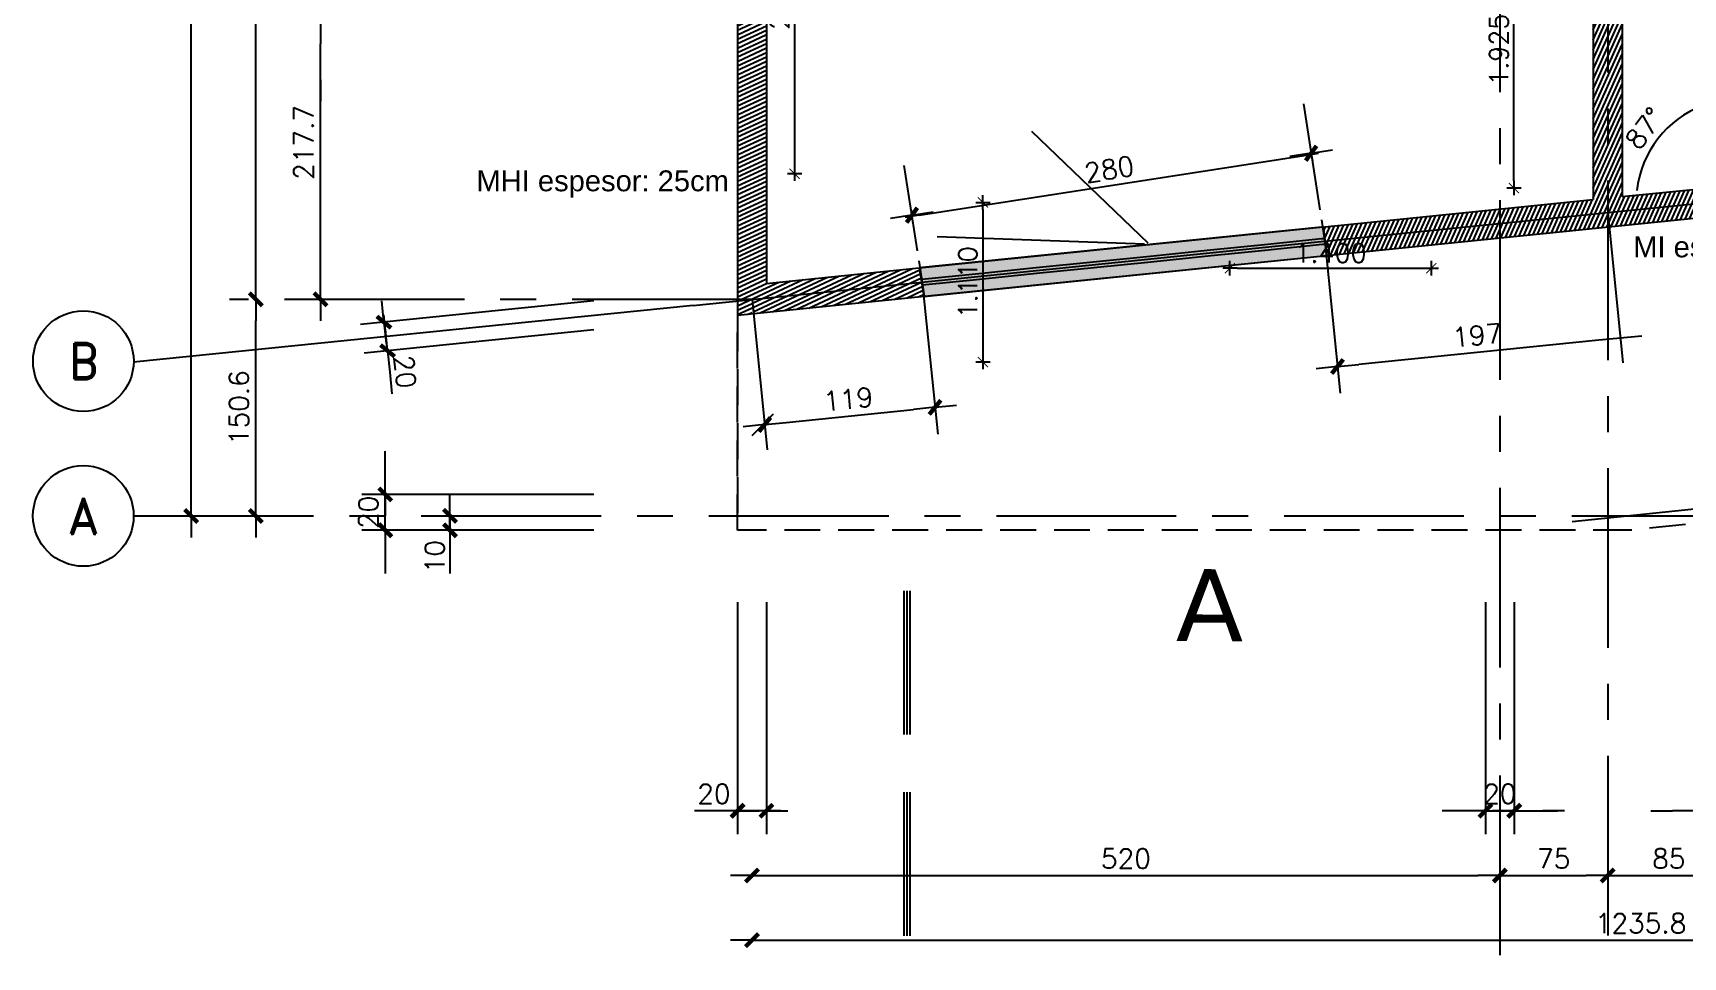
# Model space of a CAD drawing. Header units: millimetres. Extents: x -13 to 194, y -13 to 66.
# Drawn here: x 125.16 to 136.63, y 6.33 to 12.75 of the extents above; entities that cross this region are included whole.
import ezdxf
from ezdxf.enums import TextEntityAlignment as Align

# ---------------------------------------------------------------- set-up
doc = ezdxf.new("R2010")
doc.units = ezdxf.units.MM
doc.linetypes.add('CENTER', pattern=[2, 1.25, -0.25, 0.25, -0.25])
doc.linetypes.add('HIDDEN', pattern=[0.375, 0.25, -0.125])
for name, color, linetype in [('01', 1, 'Continuous'), ('06', 6, 'Continuous'), ('Capa1', 80, 'Continuous'), ('COTAS', 1, 'Continuous'), ('COTAS1', 2, 'Continuous'), ('Cotas2', 1, 'Continuous'), ('EJES', 1, 'CENTER'), ('GRIS', 9, 'Continuous'), ('Muebles', 2, 'Continuous'), ('MUROS_EST', 5, 'Continuous'), ('Textos', 2, 'Continuous'), ('VIGAS', 3, 'Continuous'), ('VIGAS_1', 2, 'Continuous')]:
    doc.layers.add(name, color=color, linetype=linetype)
doc.styles.add('INTERARQ', font='ROMANS.SHX')
doc.styles.add('ROMAND', font='romand', dxfattribs={"height": 31.5})
doc.styles.add('ROMANS', font='romans.shx', dxfattribs={"height": 16.875})
doc.styles.get("Standard").update_dxf_attribs({"font": 'arial.ttf'})
doc.dimstyles.new('ESCALA_1-50', dxfattribs={"dimtxt": 0.13, "dimasz": 0.05, "dimexe": 0.18, "dimexo": 0.0625, "dimgap": 0.04, "dimtad": 1, "dimdec": 3, "dimzin": 0, "dimdsep": 46, "dimtxsty": 'INTERARQ', "dimblk": 'DIMTICK', "dimcen": 0.09, "dimse1": 1, "dimse2": 1, "dimclrd": 1, "dimclre": 1, "dimclrt": 2, "dimadec": 0, "dimazin": 0, "dimtfac": 4.5, "dimtdec": 3, "dimtofl": 0, "dimtmove": 2, "dimatfit": 3, "dimldrblk": 'DIMTICK', "dimfxl": 1, "dimtolj": 1, "dimtzin": 0, "dimarcsym": 0})

# ---------------------------------------------------------------- blocks, each defined once
blk = doc.blocks.new('DIMTICK')
at = {"color": 1}
for p, q in [((-1, 0), (1, 0)), ((0, 1), (0, -1))]:
    blk.add_line(p, q, dxfattribs=at)
at = {"color": 3, "const_width": 0.141}
blk.add_lwpolyline([(0.71, 0.71), (-0.71, -0.71)], dxfattribs=at)
blk = doc.blocks.new('*D34')
at = {"layer": '01', "color": 1, "lineweight": -2, "transparency": 16777216}
blk.add_line((135.454, 11.724), (135.454, 13.549), dxfattribs=at)
at = {"layer": 'Defpoints', "color": 0, "transparency": 16777216}
for p in [(135.454, 13.599), (135.454, 13.599), (135.454, 11.674)]:
    blk.add_point(p, dxfattribs=at)
at = {"layer": '01', "color": 1, "lineweight": -2, "transparency": 16777216, "xscale": 0.05, "yscale": 0.05, "zscale": 0.05}
for p, rotation in [((135.454, 13.599), 90), ((135.454, 11.674), 270)]:
    blk.add_blockref('DIMTICK', p, dxfattribs=dict(at, rotation=rotation))
at = {"layer": '01', "color": 2, "transparency": 16777216, "insert": (135.349, 12.636), "char_height": 0.13, "attachment_point": 5, "rotation": 90, "style": 'INTERARQ'}
blk.add_mtext('\\A1;1.925', dxfattribs=at)
blk = doc.blocks.new('*D141')
at = {"layer": '01', "color": 1, "lineweight": -2, "transparency": 16777216}
blk.add_line((130.452, 14.224), (130.452, 11.824), dxfattribs=at)
at = {"layer": 'Defpoints', "color": 0, "transparency": 16777216}
for p in [(130.629, 14.274), (130.452, 11.774), (130.629, 11.774)]:
    blk.add_point(p, dxfattribs=at)
at = {"layer": '01', "color": 1, "lineweight": -2, "transparency": 16777216, "xscale": 0.05, "yscale": 0.05, "zscale": 0.05}
for p, rotation in [((130.452, 14.274), 90), ((130.452, 11.774), 270)]:
    blk.add_blockref('DIMTICK', p, dxfattribs=dict(at, rotation=rotation))
at = {"layer": '01', "color": 2, "transparency": 16777216, "insert": (130.347, 13.024), "char_height": 0.13, "attachment_point": 5, "rotation": 90, "style": 'INTERARQ'}
blk.add_mtext('\\A1;2.500', dxfattribs=at)
blk = doc.blocks.new('*D54')
at = {"layer": '01', "color": 1, "lineweight": -2, "transparency": 16777216}
blk.add_line((133.529, 11.117), (134.829, 11.117), dxfattribs=at)
at = {"layer": 'Defpoints', "color": 0, "transparency": 16777216}
for p in [(133.479, 11.417), (134.879, 11.417), (134.879, 11.117)]:
    blk.add_point(p, dxfattribs=at)
at = {"layer": '01', "color": 1, "lineweight": -2, "transparency": 16777216, "xscale": 0.05, "yscale": 0.05, "zscale": 0.05, "rotation": 180}
blk.add_blockref('DIMTICK', (133.479, 11.117), dxfattribs=at)
at = {"layer": '01', "color": 1, "lineweight": -2, "transparency": 16777216, "xscale": 0.05, "yscale": 0.05, "zscale": 0.05}
blk.add_blockref('DIMTICK', (134.879, 11.117), dxfattribs=at)
at = {"layer": '01', "color": 2, "transparency": 16777216, "insert": (134.179, 11.222), "char_height": 0.13, "attachment_point": 5, "style": 'INTERARQ'}
blk.add_mtext('\\A1;1.400', dxfattribs=at)
blk = doc.blocks.new('*D142')
at = {"layer": '01', "color": 1, "lineweight": -2, "transparency": 16777216}
blk.add_line((131.762, 11.524), (131.762, 10.514), dxfattribs=at)
at = {"layer": 'Defpoints', "color": 0, "transparency": 16777216}
for p in [(131.329, 11.574), (131.429, 10.464), (131.762, 10.464)]:
    blk.add_point(p, dxfattribs=at)
at = {"layer": '01', "color": 1, "lineweight": -2, "transparency": 16777216, "xscale": 0.05, "yscale": 0.05, "zscale": 0.05}
for p, rotation in [((131.762, 11.574), 90), ((131.762, 10.464), 270)]:
    blk.add_blockref('DIMTICK', p, dxfattribs=dict(at, rotation=rotation))
at = {"layer": '01', "color": 2, "transparency": 16777216, "insert": (131.657, 11.019), "char_height": 0.13, "attachment_point": 5, "rotation": 90, "style": 'INTERARQ'}
blk.add_mtext('\\A1;1.110', dxfattribs=at)
blk = doc.blocks.new('EJE-1')
at = {"color": 3, "linetype": 'Continuous'}
blk.add_circle((0, 0), 35, dxfattribs=at)
at = {"color": 5, "linetype": 'Continuous', "style": 'ROMAND'}
blk.add_attdef('0', text='', height=25, dxfattribs=at).set_placement((0.2, 0), align=Align.MIDDLE)
blk = doc.blocks.new('TICK1')
at = {"color": 2}
for points in [[(0, 0), (-1, 0)], [(0, 0), (1, 0)]]:
    blk.add_lwpolyline(points, dxfattribs=at)
at = {"color": 2, "const_width": 0.2}
blk.add_lwpolyline([(-0.3, -0.3), (0.3, 0.3)], dxfattribs=at)

msp = doc.modelspace()

# ---------------------------------------------------------------- hatches: boundary and pattern name
at = {"layer": 'MUROS_EST', "transparency": 33554687}
h = msp.add_hatch(dxfattribs=at)
h.set_pattern_fill('ANSI31', color=256, scale=0.0088, angle=21)
h.paths.add_polyline_path([(136.2061, 13.7227), (136.2061, 14.9889), (136.0061, 14.9889), (136.0061, 13.7227), (136.0061, 11.5945), (134.1287, 11.4041), (134.1542, 11.2054), (137.035, 11.4976), (137.0044, 11.695), (136.2061, 11.6148)])
h = msp.add_hatch(dxfattribs=at)
h.set_pattern_fill('_USER', color=256, scale=0.028, angle=25, pattern_type=0)
h.set_pattern_definition([(25, (-3.105805, -6.50316), (-0.0118333113, 0.025376618), [])])
h.paths.add_polyline_path([(130.256, 12.9773), (130.156, 12.9773), (130.156, 10.9004), (130.1661, 10.801), (131.3504, 10.921), (131.3403, 11.0205), (131.3249, 11.1197), (131.3173, 11.1189), (130.256, 11.0113)])
h.paths.add_polyline_path([(130.156, 12.9773), (130.056, 12.9773), (130.056, 10.9004), (130.156, 10.9004)])
h.paths.add_polyline_path([(130.156, 10.9004), (130.056, 10.9004), (130.056, 10.7898), (130.156, 10.7999)])
h = msp.add_hatch(dxfattribs=at)
h.set_pattern_fill('ANSI32', color=256, angle=25)
h.set_pattern_definition([(70, (-3.106, -6.503), (-8.9506, 3.25774), []), (70, (0.964, -4.606), (-8.9506, 3.25774), [])])
h.paths.add_polyline_path([(130.256, 12.9773), (130.156, 12.9773), (130.156, 10.9004), (130.1661, 10.801), (131.3504, 10.921), (131.3403, 11.0205), (131.3249, 11.1197), (131.3173, 11.1189), (130.256, 11.0113)], flags=0)
h.paths.add_polyline_path([(131.3504, 10.921), (131.3403, 11.0205), (131.3249, 11.1197), (131.3173, 11.1189), (130.256, 11.0113), (130.256, 12.9773), (130.156, 12.9773), (130.156, 10.9004), (130.1661, 10.801)], flags=17)
h.paths.add_polyline_path([(131.3403, 11.0205), (131.3249, 11.1197), (131.3173, 11.1189), (130.256, 11.0113), (130.256, 12.9773), (130.156, 12.9773), (130.156, 10.9004), (130.1661, 10.801), (131.3504, 10.921)], flags=17)
at = {"layer": 'VIGAS_1', "transparency": 33554687}
h = msp.add_hatch(color=256, dxfattribs=at)
h.dxf.hatch_style = 1
h.paths.add_polyline_path([(134.1542, 11.2054), (134.1287, 11.4041), (131.3173, 11.1189), (131.3504, 10.921)])
h.paths.add_polyline_path([(142.4142, 12.0432), (142.4142, 12.2384), (137.0044, 11.695), (137.035, 11.4976)])

# ---------------------------------------------------------------- linework, layer by layer
at = {"layer": '01'}
for p, q in [((133.9312, 11.2829), (138.1156, 11.7073)), ((129.7468, 10.8585), (133.9312, 11.2829)), ((133.3221, 11.242), (133.7191, 11.2823)), ((133.7191, 11.2823), (134.116, 11.3225)), ((133.7231, 11.2425), (134.1222, 11.2829)), ((134.116, 11.3225), (134.1357, 11.3245)), ((134.1222, 11.2829), (134.1418, 11.2849)), ((132.1313, 11.1212), (132.5283, 11.1615)), ((132.5283, 11.1615), (132.9252, 11.2017)), ((132.5323, 11.1217), (132.9314, 11.1621)), ((132.9252, 11.2017), (133.3221, 11.242)), ((132.9292, 11.1619), (133.3283, 11.2024)), ((133.3262, 11.2022), (133.7252, 11.2427)), ((131.3375, 11.0407), (131.7344, 11.0809)), ((131.3415, 11.0009), (131.7405, 11.0414)), ((131.7344, 11.0809), (132.1313, 11.1212)), ((131.7384, 11.0412), (132.1375, 11.0816)), ((132.1354, 11.0814), (132.5344, 11.1219)), ((129.7468, 10.8585), (125.8564, 10.4639))]:
    msp.add_line(p, q, dxfattribs=at)
at = {"layer": '01', "linetype": 'HIDDEN'}
msp.add_line((130.056, 10.7897), (130.056, 9.2943), dxfattribs=at)
at = {"layer": '01', "ltscale": 0.25}
for p, q in [((131.2125, 8.8741), (131.2125, 8.4741)), ((131.2325, 8.8741), (131.2325, 8.4741)), ((131.2525, 8.8741), (131.2525, 8.4741)), ((131.2125, 8.4741), (131.2125, 8.0741)), ((131.2325, 8.4741), (131.2325, 8.0741)), ((131.2525, 8.4741), (131.2525, 8.0741)), ((131.2125, 8.0741), (131.2125, 7.8741)), ((131.2325, 8.0741), (131.2325, 7.8741)), ((131.2525, 8.0741), (131.2525, 7.8741)), ((131.2125, 7.4741), (131.2125, 7.0741)), ((131.2325, 7.4741), (131.2325, 7.0741)), ((131.2525, 7.4741), (131.2525, 7.0741)), ((131.2125, 7.0741), (131.2125, 6.6741)), ((131.2325, 7.0741), (131.2325, 6.6741)), ((131.2525, 7.0741), (131.2525, 6.6741)), ((131.2125, 6.6741), (131.2125, 6.4741)), ((131.2325, 6.6741), (131.2325, 6.4741)), ((131.2525, 6.6741), (131.2525, 6.4741))]:
    msp.add_line(p, q, dxfattribs=at)
at = {"layer": '06'}
for p, q in [((134.1158, 11.4528), (134.1542, 11.2054)), ((131.3557, 10.9215), (131.3173, 11.1689))]:
    msp.add_line(p, q, dxfattribs=at)
at = {"layer": 'Capa1', "color": 3}
for p, q in [((132.9101, 11.2909), (132.1026, 12.068)), ((132.8858, 11.2835), (131.4438, 11.335))]:
    msp.add_line(p, q, dxfattribs=at)
at = {"layer": 'COTAS', "color": 2}
for p, q in [((126.256, 9.5444), (126.256, 37.3973)), ((126.706, 11.0504), (126.706, 18.0273)), ((126.706, 9.5444), (126.706, 10.7504)), ((127.606, 9.6944), (127.606, 9.8444)), ((127.606, 9.2944), (127.606, 9.5444)), ((128.056, 9.3944), (128.056, 9.5444)), ((128.056, 9.2944), (128.056, 9.3944)), ((128.056, 9.2444), (128.056, 9.0944)), ((127.606, 9.1444), (127.606, 8.9944)), ((128.056, 9.1444), (128.056, 8.9944)), ((129.906, 7.3444), (129.756, 7.3444)), ((130.356, 7.3444), (130.056, 7.3444)), ((135.106, 7.3444), (134.956, 7.3444)), ((135.256, 7.3444), (135.456, 7.3444)), ((135.606, 7.3444), (135.756, 7.3444)), ((135.8061, 7.3444), (135.6561, 7.3444)), ((136.4061, 7.3444), (136.5561, 7.3444)), ((136.706, 7.3444), (136.556, 7.3444)), ((130.306, 6.8944), (135.206, 6.8944)), ((135.506, 6.8944), (135.9561, 6.8944)), ((136.2561, 6.8944), (136.806, 6.8944)), ((130.306, 6.4444), (142.3642, 6.4444))]:
    msp.add_line(p, q, dxfattribs=at)
at = {"layer": 'COTAS1', "color": 2}
for p, q in [((127.156, 12.8273), (127.156, 12.6773)), ((127.156, 12.4273), (127.156, 12.6773)), ((127.156, 11.0504), (127.156, 12.4273)), ((127.156, 12.4273), (127.156, 12.2773)), ((127.6219, 10.5428), (127.5967, 10.7916)), ((134.3764, 10.4485), (136.0452, 10.6177)), ((127.6371, 10.3936), (127.6522, 10.2444)), ((130.3936, 10.0445), (131.2794, 10.1343))]:
    msp.add_line(p, q, dxfattribs=at)
msp.add_arc((137.0226, 11.5774), 0.7182, 110.80571, 173.61614, dxfattribs=at)
at = {"layer": 'Cotas2'}
for p, q in [((133.9905, 12.2608), (134.105, 11.5221)), ((131.3065, 11.2383), (131.2147, 11.8302)), ((136.1061, 11.5039), (136.2122, 10.4581)), ((134.1388, 11.3044), (134.2461, 10.247)), ((131.3403, 11.0205), (131.4476, 9.9631)), ((129.056, 10.8896), (127.4341, 10.7251)), ((129.056, 10.6883), (127.4593, 10.5263)), ((129.056, 9.5444), (127.4426, 9.5444)), ((129.056, 9.2944), (127.4426, 9.2944)), ((130.056, 8.7944), (130.056, 7.181)), ((130.256, 8.7944), (130.256, 7.181)), ((135.256, 8.7944), (135.256, 7.181)), ((135.456, 8.7944), (135.456, 7.181))]:
    msp.add_line(p, q, dxfattribs=at)
at = {"layer": 'EJES'}
for p, q in [((136.1061, 41.7272), (136.1061, 6.0447)), ((135.356, 29.5903), (135.356, 6.0447)), ((130.156, 10.9004), (126.5229, 10.9004)), ((130.156, 10.9004), (130.2621, 9.8546)), ((147.0496, 10.5121), (135.7051, 9.3379)), ((125.8564, 9.3944), (147.0496, 9.3944))]:
    msp.add_line(p, q, dxfattribs=at)
at = {"layer": 'GRIS', "linetype": 'HIDDEN'}
for p, q in [((130.056, 9.2944), (130.056, 10.7898)), ((130.056, 9.2944), (130.056, 10.7898)), ((142.6142, 9.9525), (136.2561, 9.2944)), ((136.2561, 9.2944), (130.056, 9.2944)), ((136.2561, 9.2944), (130.056, 9.2944))]:
    msp.add_line(p, q, dxfattribs=at)
at = {"layer": 'GRIS'}
msp.add_line((130.156, 9.9544), (130.306, 10.1044), dxfattribs=at)
at = {"layer": 'Muebles', "color": 1}
msp.add_line((131.3187, 11.4858), (133.9957, 11.9011), dxfattribs=at)
at = {"layer": 'Muebles', "color": 5}
msp.add_line((136.0452, 10.6177), (136.3439, 10.6461), dxfattribs=at)
at = {"layer": 'MUROS_EST'}
for p, q in [((136.0061, 13.7227), (136.0061, 11.5945)), ((136.2061, 13.7227), (136.2061, 11.6148)), ((130.056, 12.9773), (130.056, 10.7898)), ((130.256, 12.9773), (130.256, 11.0113)), ((134.1158, 11.4028), (136.0061, 11.5945)), ((136.2061, 11.6148), (137.0044, 11.695)), ((134.1542, 11.2054), (137.035, 11.4976)), ((130.256, 11.0113), (131.3173, 11.1189)), ((130.056, 10.7898), (131.3557, 10.9215))]:
    msp.add_line(p, q, dxfattribs=at)
at = {"layer": 'MUROS_EST', "color": 5}
msp.add_line((134.1287, 11.4041), (134.1542, 11.2054), dxfattribs=at)
at = {"layer": 'VIGAS'}
for p, q in [((134.1158, 11.4028), (131.3173, 11.1189)), ((131.3557, 10.9215), (134.1542, 11.2054))]:
    msp.add_line(p, q, dxfattribs=at)
at = {"layer": 'VIGAS_1'}
for p, q in [((131.3173, 11.1189), (134.1287, 11.4041)), ((131.3504, 10.921), (134.1542, 11.2054))]:
    msp.add_line(p, q, dxfattribs=at)
at = {"layer": 'VIGAS_1', "color": 2}
for p, q in [((134.1542, 11.2054), (134.1287, 11.4041)), ((131.3173, 11.1189), (131.3504, 10.921))]:
    msp.add_line(p, q, dxfattribs=at)

# ---------------------------------------------------------------- block references
at = {"xscale": 0.0100000000002183, "yscale": 0.0100000000002183, "zscale": 0.0100000000002183}
for p, values in [((125.5065, 10.4706), {'0': 'B'}), ((125.5064, 9.3944), {'0': 'A'})]:
    msp.add_blockref('EJE-1', p, dxfattribs=at).add_auto_attribs(values)
at = {"layer": 'COTAS', "color": 2, "xscale": 0.1500000000000909, "yscale": 0.1500000000000909, "zscale": 0.1500000000000909}
for p, rotation in [((126.706, 10.9004), 90), ((126.706, 10.9004), 270), ((127.606, 9.5444), 270), ((126.256, 9.3944), 270), ((126.706, 9.3944), 270), ((128.056, 9.3944), 270), ((127.606, 9.2944), 90), ((128.056, 9.2944), 90), ((130.256, 7.3444), 180), ((135.456, 7.3444), 180), ((130.156, 6.8944), 180), ((135.356, 6.8944), 180), ((136.1061, 6.8944), 180), ((130.156, 6.4444), 180)]:
    msp.add_blockref('TICK1', p, dxfattribs=dict(at, rotation=rotation))
for p in [(130.056, 7.3444), (135.256, 7.3444), (135.356, 6.8944), (136.1061, 6.8944)]:
    msp.add_blockref('TICK1', p, dxfattribs=at)
at = {"layer": 'COTAS1', "color": 2}
for p, xscale, yscale, zscale, rotation in [((134.0439, 11.9161), 0.1500000000001098, 0.1500000000001098, 0.1500000000001098, 8.817463820186333), ((131.2682, 11.4856), 0.1500000000001098, 0.1500000000001098, 0.1500000000001098, 8.817463820186333), ((127.156, 10.9004), 0.1500000000000909, 0.1500000000000909, 0.1500000000000909, 270), ((127.5967, 10.7416), 0.1500000000000028, 0.1500000000000028, 0.1500000000000028, 275.7917471897792), ((127.6219, 10.5428), 0.1500000000000028, 0.1500000000000028, 0.1500000000000028, 95.7917471897792), ((134.2272, 10.4333), 0.1500000000002061, 0.1500000000002061, 0.1500000000002061, 185.7917471896839), ((131.4287, 10.1495), 0.1500000000002061, 0.1500000000002061, 0.1500000000002061, 5.791747189684021), ((130.2444, 10.0294), 0.1500000000002061, 0.1500000000002061, 0.1500000000002061, 185.7917471896839)]:
    msp.add_blockref('TICK1', p, dxfattribs=dict(at, xscale=xscale, yscale=yscale, zscale=zscale, rotation=rotation))
at = {"layer": 'Muebles', "color": 1, "xscale": 0.05, "yscale": 0.05, "zscale": 0.05}
for p, rotation in [((134.0451, 11.9087), 8.817463819883873), ((131.2693, 11.4781), 188.8174638198838)]:
    msp.add_blockref('DIMTICK', p, dxfattribs=dict(at, rotation=rotation))

# ---------------------------------------------------------------- texts
at = {"layer": 'Capa1', "char_height": 0.144975, "attachment_point": 1}
for s, insert in [('MHI espesor: 25cm', (128.2397, 11.7968)), ('MI espesor: 25cm', (136.2832, 11.3375))]:
    msp.add_mtext_dynamic_manual_height_columns(s, width=2.767896, gutter_width=0.7249, heights=[0.2432], dxfattribs=dict(at, insert=insert))
at = {"layer": 'COTAS', "color": 3, "char_height": 0.135, "attachment_point": 5, "rotation": 90, "style": 'ROMANS'}
for s, insert in [('\\A1;150.6', (126.5885, 10.1474)), ('\\A1;20', (127.4885, 9.4194)), ('\\A1;10', (127.9498, 9.1112))]:
    msp.add_mtext(s, dxfattribs=dict(at, insert=insert))
at = {"layer": 'COTAS', "color": 3, "char_height": 0.135, "attachment_point": 5, "style": 'ROMANS'}
for s, insert in [('\\A1;20', (129.8916, 7.4619)), ('\\A1;20', (135.356, 7.4619)), ('\\A1;520', (132.756, 7.0119)), ('\\A1;75', (135.7311, 7.0119)), ('\\A1;85', (136.5311, 7.0119)), ('\\A1;1235.8', (136.3351, 6.5619))]:
    msp.add_mtext(s, dxfattribs=dict(at, insert=insert))
at = {"layer": 'COTAS1', "color": 3, "char_height": 0.135, "attachment_point": 5, "style": 'ROMANS'}
for s, insert, rotation in [('\\A1;217.7', (127.0385, 11.9915), 90), ('\\A1;87°', (136.3622, 12.0895), 52.21093), ('\\A1;280', (132.6401, 11.8039), 9.46747), ('\\A1;197', (135.199, 10.65), 5.79175), ('\\A1;20', (127.7435, 10.3971), 275.79175), ('\\A1;119', (130.8247, 10.2063), 5.79175)]:
    msp.add_mtext(s, dxfattribs=dict(at, insert=insert, rotation=rotation))
at = {"layer": 'Textos', "insert": (133.1047, 9.0253), "char_height": 0.5, "width": 1.354898, "attachment_point": 1, "rotation": 359.74864}
msp.add_mtext('{\\fVerdana|b0|i0|c0|p34;A}', dxfattribs=at)

# ---------------------------------------------------------------- dimensions: what is measured, and where the dimension line sits
at = {"layer": '01'}
for base, p1, p2, picture, middle in [((130.4516, 11.7741), (130.6289, 14.2741), (130.6289, 11.7741), '*D141', (130.3466, 13.0241)), ((131.7624, 10.4641), (131.3289, 11.5741), (131.4289, 10.4641), '*D142', (131.6574, 11.0191))]:
    dim = msp.add_linear_dim(base=base, p1=p1, p2=p2, angle=90, dimstyle='ESCALA_1-50', dxfattribs=at)
    dim.commit()
    dim.dimension.update_dxf_attribs({"geometry": picture, "text_midpoint": middle})
dim = msp.add_linear_dim(base=(135.4539, 13.5988), p1=(135.4539, 11.6741), p2=(135.4539, 13.5988), angle=270, dimstyle='ESCALA_1-50', override={"dimtxt": 0.13}, dxfattribs=at)
dim.commit()
dim.dimension.update_dxf_attribs({"geometry": '*D34', "text_midpoint": (135.3489, 12.6365)})
dim = msp.add_linear_dim(base=(134.8789, 11.1166), p1=(133.4789, 11.4173), p2=(134.8789, 11.4173), dimstyle='ESCALA_1-50', dxfattribs=at)
dim.commit()
dim.dimension.update_dxf_attribs({"geometry": '*D54', "text_midpoint": (134.1789, 11.2216)})

doc.saveas('drawing.dxf')
